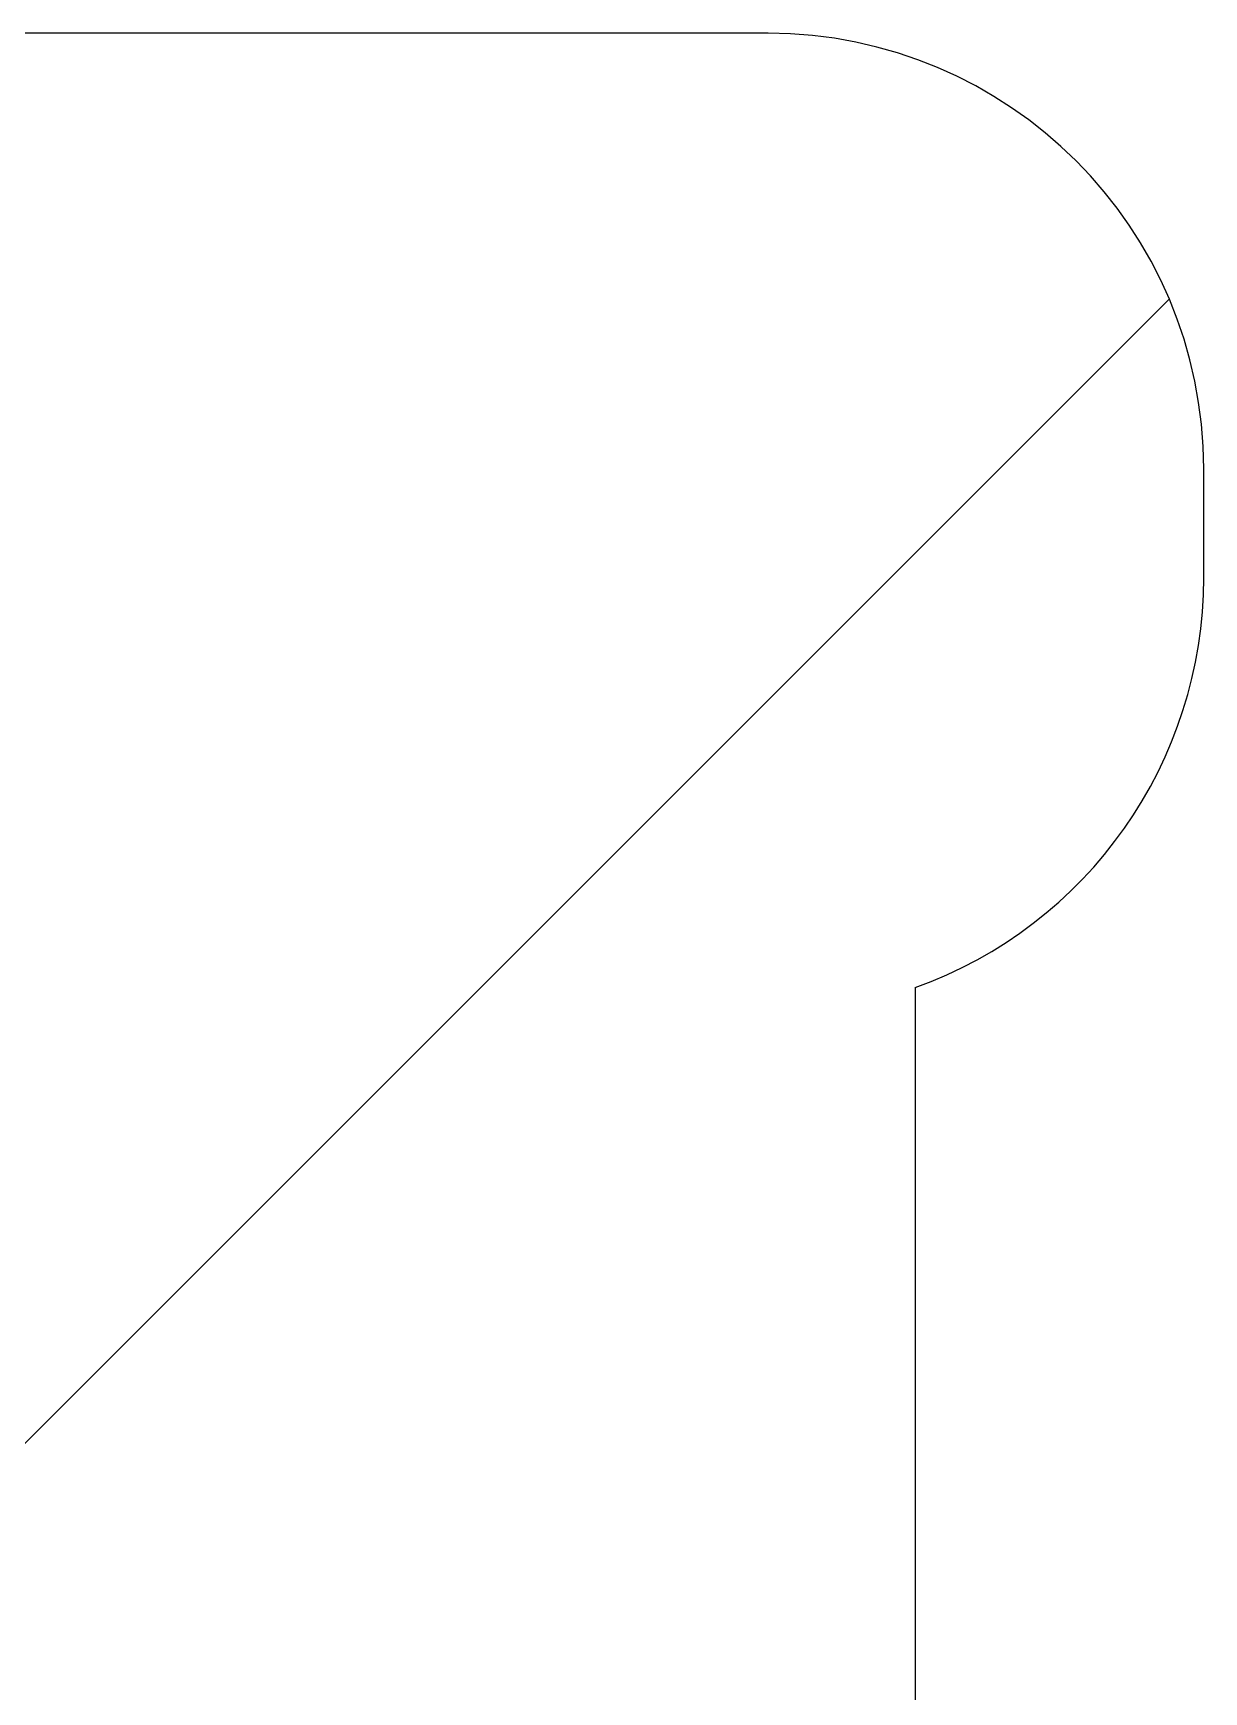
# Model space of a CAD drawing. Header units: millimetres. Extents: x 1036 to 1814, y -113 to 289.
# Drawn here: x 1302.565 to 1304.715, y 107.338 to 110.385 of the extents above; entities that cross this region are included whole.
import ezdxf

# ---------------------------------------------------------------- set-up
doc = ezdxf.new("R2010")
doc.units = ezdxf.units.MM
doc.layers.add('SolidLine', color=7, linetype='Continuous', lineweight=30)

msp = doc.modelspace()

# ---------------------------------------------------------------- hatches: boundary and pattern name
at = {"layer": 'SolidLine', "linetype": 'Continuous', "lineweight": 18}
h = msp.add_hatch(dxfattribs=at)
h.set_pattern_fill('ANSI31', color=256, style=0)
h.set_pattern_definition([(45, (812.6144, -117.223), (-2.245064, 2.245064), [])])
edge = h.paths.add_edge_path(flags=0)
edge.add_line((1301.4644, 110.3844), (1303.9144, 110.3844))
edge.add_arc((1303.9144, 109.5844), 0.8, 360, 450, ccw=False)
edge.add_line((1304.7144, 109.5844), (1304.7144, 109.3844))
edge.add_arc((1303.9144, 109.3844), 0.8, 289.7405, 360, ccw=False)
edge.add_line((1304.1846, 108.6314), (1304.1846, 105.3299))
edge.add_arc((1303.28, 106.0257), 1.1413, 270, 322.4333, ccw=False)
edge.add_line((1303.28, 104.8844), (1301.4644, 104.8844))
edge.add_line((1301.4644, 104.8844), (1301.1644, 105.1844))
edge.add_line((1301.1644, 105.1844), (1301.1644, 110.0844))
edge.add_line((1301.1644, 110.0844), (1301.4644, 110.3844))

# ---------------------------------------------------------------- linework, layer by layer
at = {"layer": 'SolidLine', "color": 7, "linetype": 'Continuous', "lineweight": 25}
for p, q in [((1303.9144, 110.3844), (1301.4644, 110.3844)), ((1304.7144, 109.3844), (1304.7144, 109.5844)), ((1304.1846, 108.6314), (1304.1846, 105.3299))]:
    msp.add_line(p, q, dxfattribs=at)
for centre, start, end in [((1303.9144, 109.5844), 0, 90), ((1303.9144, 109.3844), 289.7405, 0)]:
    msp.add_arc(centre, 0.8, start, end, dxfattribs=at)

doc.saveas('drawing.dxf')
